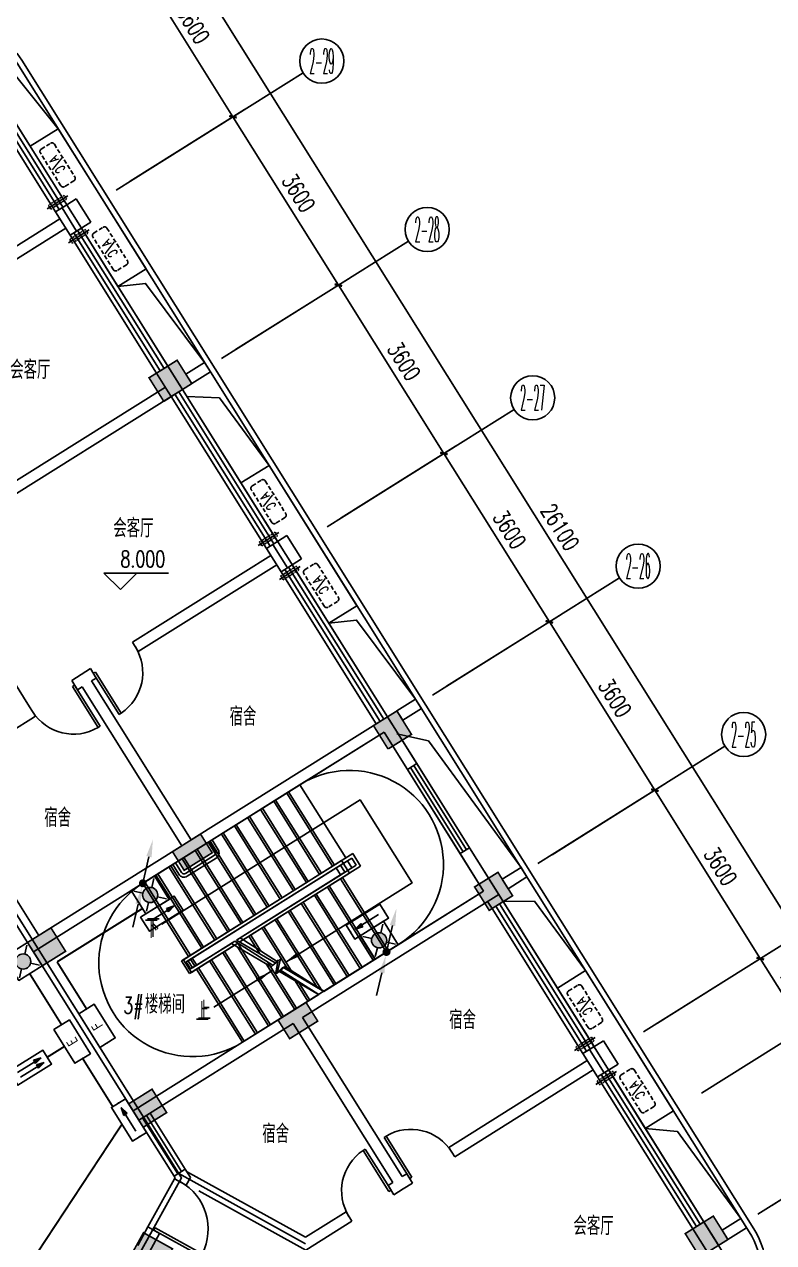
# Model space of a CAD drawing. Extents: x -9422388 to 15610651, y -1992469 to 953794.
# Drawn here: x -2710929 to -2697347, y -276364 to -254292 of the extents above; entities that cross this region are included whole.
import ezdxf
from ezdxf.enums import TextEntityAlignment as Align

# ---------------------------------------------------------------- set-up
doc = ezdxf.new("R2010")
doc.units = 0
doc.header["$LTSCALE"] = 1000
for name, pattern in [('( Hidden )', [0.375, 0.25, -0.125]), ('ACAD_ISO04W100', [30, 24, -3, 0, -3]), ('DASH', [0.35, 0.25, -0.1])]:
    doc.linetypes.add(name, pattern=pattern)
for name, color, linetype in [('A-FLOR-HVAC', 4, 'Continuous'), ('A-FLOR-OTHER2-ON', 83, 'Continuous'), ('A-SECT-DOOR', 141, 'Continuous'), ('AXIS_TEXT', 7, 'Continuous'), ('C-KZ', 2, 'Continuous'), ('C-Z-HATCH', 253, 'Continuous'), ('DIM_SYMB', 3, 'Continuous'), ('EQUIP-应急', 3, 'Continuous'), ('LWIRE', 4, 'Continuous'), ('WIRE-应急', 1, 'DASH')]:
    doc.layers.add(name, color=color, linetype=linetype)
doc.styles.add('_TCH_AXIS', font='COMPLEX', dxfattribs={"bigfont": 'GBCBIG'})
doc.styles.add('_TCH_DIM', font='SIMPLEX', dxfattribs={"bigfont": 'GBCBIG'})
doc.styles.add('_TCH_DIM_T3', font='SIMPLEX', dxfattribs={"width": 0.705882, "bigfont": 'GBCBIG'})
doc.styles.add('_TCH_WINDOW', font='SIMPLEX', dxfattribs={"height": 3.5, "bigfont": 'GBCBIG'})
doc.styles.add('_TEL_ATTDEF', font='GBENOR', dxfattribs={"width": 0.8, "height": 3, "bigfont": 'GBCBIG'})
doc.styles.add('_TEL_DIM', font='SIMPLEX', dxfattribs={"width": 0.8, "height": 3.5, "bigfont": 'HZTXT'})
doc.styles.add('COMPLEX', font='COMPLEX')
doc.styles.get("Standard").update_dxf_attribs({"font": 'gbenor.shx', "bigfont": 'gbcbig.shx'})
doc.dimstyles.new('_TCH_ARCH&&100', dxfattribs={"dimtxt": 297.5, "dimasz": 100, "dimexe": 250, "dimexo": 300, "dimgap": 126.25, "dimtad": 1, "dimdec": 0, "dimzin": 0, "dimdsep": 46, "dimtxsty": '_TCH_DIM_T3', "dimblk": 'ARCHTICK', "dimcen": 0.09, "dimclrt": 7, "dimazin": 2, "dimtfac": 1, "dimtdec": 0, "dimtix": 1, "dimtmove": 2, "dimatfit": 3, "dimfxl": 0, "dimtolj": 1, "dimtzin": 0, "dimarcsym": 0})

# ---------------------------------------------------------------- blocks, each defined once
blk = doc.blocks.new('KTWJ1')
at = {"layer": 'A-FLOR-HVAC', "color": 0, "linetype": '( Hidden )', "ltscale": 0.3}
blk.add_lwpolyline([(152982, -14209, 0.414214), (153032, -14259), (153732, -14259, 0.414214), (153782, -14209), (153782, -14009, 0.414214), (153732, -13959), (153032, -13959, 0.414214), (152982, -14009)], format="xyb", close=True, dxfattribs=at)
at = {"layer": 'A-FLOR-HVAC', "color": 0, "style": '_TCH_WINDOW', "width": 0.705882}
blk.add_text('A/C', height=170, dxfattribs=at).set_placement((153214, -14188))
blk = doc.blocks.new('KTB')
at = {"layer": 'A-SECT-DOOR', "color": 0}
for points in [[(1060656, -376423), (1061320, -377483), (1061828, -377164), (1060235, -374622), (1059726, -374941), (1060390, -376000)], [(1064480, -382524), (1065143, -383583), (1065652, -383265), (1064059, -380723), (1063550, -381041), (1064214, -382101)], [(1070215, -391675), (1070879, -392734), (1071387, -392416), (1069794, -389874), (1069286, -390192), (1069950, -391252)]]:
    blk.add_lwpolyline(points, dxfattribs=at)
at = {"layer": 'A-FLOR-HVAC', "color": 8, "xscale": -1}
for p, rotation in [((966813, -252808), 122.0782976835921), ((967766, -254329), 122.0782976836109), ((970637, -258909), 122.0782976835921), ((971590, -260429), 122.0782976836109), ((976372, -268060), 122.0782976835921), ((977325, -269581), 122.0782976836109)]:
    blk.add_blockref('KTWJ1', p, dxfattribs=dict(at, rotation=rotation))
blk = doc.blocks.new('A$C0CF77FE4')
at = {"layer": 'A-FLOR-OTHER2-ON', "color": 0, "linetype": 'ACAD_ISO04W100', "ltscale": 5}
blk.add_line((40, 440), (40, 0), dxfattribs=at)
at = {"layer": 'A-FLOR-OTHER2-ON', "color": 0, "linetype": 'DASH', "ltscale": 0.1}
blk.add_lwpolyline([(0, 390), (80, 390), (80, 50), (0, 50)], close=True, dxfattribs=at)
blk = doc.blocks.new('宿舍楼柱网1')
at = {"layer": 'C-Z-HATCH'}
h = blk.add_hatch(color=0, dxfattribs=at)
h.dxf.hatch_style = 1
h.paths.add_polyline_path([(649437, 161642), (649946, 161960), (649681, 162384), (649172, 162066)])
h = blk.add_hatch(color=0, dxfattribs=at)
h.dxf.hatch_style = 1
h.paths.add_polyline_path([(653505, 155340), (653929, 155605), (653664, 156029), (653240, 155764)])
h = blk.add_hatch(color=0, dxfattribs=at)
h.dxf.hatch_style = 1
h.paths.add_polyline_path([(649809, 153142), (650317, 153460), (650105, 153799), (649597, 153481)])
h = blk.add_hatch(color=0, dxfattribs=at)
h.dxf.hatch_style = 1
h.paths.add_polyline_path([(655338, 152417), (655762, 152682), (655497, 153106), (655073, 152841)])
h = blk.add_hatch(color=0, dxfattribs=at)
h.dxf.hatch_style = 1
h.paths.add_polyline_path([(647235, 151411), (647659, 151675), (647394, 152100), (646970, 151835)])
h = blk.add_hatch(color=0, dxfattribs=at)
h.dxf.hatch_style = 1
h.paths.add_polyline_path([(651721, 150092), (652229, 150410), (652017, 150749), (651509, 150431)])
h = blk.add_hatch(color=0, dxfattribs=at)
h.dxf.hatch_style = 1
h.paths.add_polyline_path([(649067, 148487), (649491, 148752), (649226, 149176), (648802, 148911)])
h = blk.add_hatch(color=0, dxfattribs=at)
h.dxf.hatch_style = 1
h.paths.add_polyline_path([(659156, 146135), (659665, 146453), (659400, 146877), (658891, 146560)])
h = blk.add_hatch(color=0, dxfattribs=at)
h.dxf.hatch_style = 1
h.paths.add_polyline_path([(648829, 146138), (649071, 146576), (649596, 146285), (649354, 145848)])
at = {"layer": 'C-KZ', "color": 0, "const_width": 30}
for points in [[(649440, 161638), (649946, 161960), (649681, 162384), (649172, 162066), (649437, 161642)], [(653510, 155343), (653929, 155605), (653664, 156029), (653240, 155764), (653505, 155340)], [(649809, 153142), (650317, 153460), (650105, 153799), (649597, 153481), (649809, 153142)], [(655338, 152417), (655762, 152682), (655497, 153106), (655073, 152841), (655338, 152417)], [(647235, 151411), (647659, 151675), (647394, 152100), (646970, 151835), (647235, 151411)], [(651721, 150092), (652229, 150410), (652017, 150749), (651509, 150431), (651721, 150092)], [(649067, 148487), (649491, 148752), (649226, 149176), (648802, 148911), (649067, 148487)], [(659156, 146135), (659665, 146453), (659400, 146877), (658891, 146560), (659156, 146135)], [(648829, 146138), (649071, 146576), (649596, 146285), (649354, 145848), (648829, 146138)]]:
    blk.add_lwpolyline(points, dxfattribs=at)
blk = doc.blocks.new('_ArchTick')
at = {"color": 0, "linetype": 'ByBlock', "const_width": 0.4}
blk.add_lwpolyline([(-0.5, -0.5), (0.5, 0.5)], dxfattribs=at)
blk = doc.blocks.new('*D2943')
at = {"color": 0, "lineweight": -2, "transparency": 16777216}
for p, q in [((1638309, -167242), (1641062, -165516)), ((1640851, -165649), (1654712, -187764)), ((1652170, -189357), (1654924, -187631))]:
    blk.add_line(p, q, dxfattribs=at)
at = {"layer": 'Defpoints', "color": 0, "transparency": 16777216}
for p in [(1638054, -167401), (1654712, -187764), (1651916, -189516)]:
    blk.add_point(p, dxfattribs=at)
at = {"color": 0, "lineweight": -2, "transparency": 16777216, "xscale": 100, "yscale": 100, "zscale": 100}
for p, rotation in [((1640851, -165649), 122.0782976762225), ((1654712, -187764), 302.0782976762225)]:
    blk.add_blockref('_ArchTick', p, dxfattribs=dict(at, rotation=rotation))
at = {"color": 7, "transparency": 16777216, "insert": (1648014, -176560), "char_height": 297.5, "attachment_point": 5, "rotation": 302.0783, "style": '_TCH_DIM_T3'}
blk.add_mtext('\\A1;26100', dxfattribs=at)
blk = doc.blocks.new('*D2944')
at = {"color": 0, "lineweight": -2, "transparency": 16777216}
for p, q in [((1651851, -188849), (1653927, -187547)), ((1653715, -187680), (1653662, -187595)), ((1653715, -187680), (1654034, -188189)), ((1652170, -189357), (1654246, -188056)), ((1654034, -188189), (1654087, -188273))]:
    blk.add_line(p, q, dxfattribs=at)
at = {"layer": 'Defpoints', "color": 0, "transparency": 16777216}
for p in [(1654034, -188189), (1651597, -189008), (1651916, -189516)]:
    blk.add_point(p, dxfattribs=at)
at = {"color": 0, "lineweight": -2, "transparency": 16777216, "xscale": 100, "yscale": 100, "zscale": 100}
for p, rotation in [((1653715, -187680), 302.0782976762146), ((1654034, -188189), 122.0782976762145)]:
    blk.add_blockref('_ArchTick', p, dxfattribs=dict(at, rotation=rotation))
at = {"color": 7, "transparency": 16777216, "insert": (1654108, -187788), "char_height": 297.5, "attachment_point": 5, "rotation": 302.0783, "style": '_TCH_DIM_T3'}
blk.add_mtext('\\A1;600', dxfattribs=at)
blk = doc.blocks.new('*D2945')
at = {"color": 0, "lineweight": -2, "transparency": 16777216}
for p, q in [((1650576, -186815), (1652652, -185514)), ((1652441, -185647), (1653715, -187680)), ((1651851, -188849), (1653927, -187547))]:
    blk.add_line(p, q, dxfattribs=at)
at = {"layer": 'Defpoints', "color": 0, "transparency": 16777216}
for p in [(1650322, -186974), (1653715, -187680), (1651597, -189008)]:
    blk.add_point(p, dxfattribs=at)
at = {"color": 0, "lineweight": -2, "transparency": 16777216, "xscale": 100, "yscale": 100, "zscale": 100}
for p, rotation in [((1652441, -185647), 122.0782976762265), ((1653715, -187680), 302.0782976762264)]:
    blk.add_blockref('_ArchTick', p, dxfattribs=dict(at, rotation=rotation))
at = {"color": 7, "transparency": 16777216, "insert": (1653311, -186517), "char_height": 297.5, "attachment_point": 5, "rotation": 302.0783, "style": '_TCH_DIM_T3'}
blk.add_mtext('\\A1;2400', dxfattribs=at)
blk = doc.blocks.new('*D2946')
at = {"color": 0, "lineweight": -2, "transparency": 16777216}
for p, q in [((1649780, -185544), (1651856, -184243)), ((1651644, -184376), (1652441, -185647)), ((1650576, -186815), (1652652, -185514))]:
    blk.add_line(p, q, dxfattribs=at)
at = {"layer": 'Defpoints', "color": 0, "transparency": 16777216}
for p in [(1649526, -185703), (1652441, -185647), (1650322, -186974)]:
    blk.add_point(p, dxfattribs=at)
at = {"color": 0, "lineweight": -2, "transparency": 16777216, "xscale": 100, "yscale": 100, "zscale": 100}
for p, rotation in [((1651644, -184376), 122.078297676221), ((1652441, -185647), 302.0782976762209)]:
    blk.add_blockref('_ArchTick', p, dxfattribs=dict(at, rotation=rotation))
at = {"color": 7, "transparency": 16777216, "insert": (1652275, -184865), "char_height": 297.5, "attachment_point": 5, "rotation": 302.0783, "style": '_TCH_DIM_T3'}
blk.add_mtext('\\A1;1500', dxfattribs=at)
blk = doc.blocks.new('*D2947')
at = {"color": 0, "lineweight": -2, "transparency": 16777216}
for p, q in [((1647868, -182494), (1649944, -181192)), ((1649732, -181325), (1651644, -184376)), ((1649780, -185544), (1651856, -184243))]:
    blk.add_line(p, q, dxfattribs=at)
at = {"layer": 'Defpoints', "color": 0, "transparency": 16777216}
for p in [(1647614, -182653), (1651644, -184376), (1649526, -185703)]:
    blk.add_point(p, dxfattribs=at)
at = {"color": 0, "lineweight": -2, "transparency": 16777216, "xscale": 100, "yscale": 100, "zscale": 100}
for p, rotation in [((1649732, -181325), 122.0782976762221), ((1651644, -184376), 302.0782976762221)]:
    blk.add_blockref('_ArchTick', p, dxfattribs=dict(at, rotation=rotation))
at = {"color": 7, "transparency": 16777216, "insert": (1650921, -182704), "char_height": 297.5, "attachment_point": 5, "rotation": 302.0783, "style": '_TCH_DIM_T3'}
blk.add_mtext('\\A1;3600', dxfattribs=at)
blk = doc.blocks.new('*D2948')
at = {"color": 0, "lineweight": -2, "transparency": 16777216}
for p, q in [((1645956, -179443), (1648032, -178142)), ((1647820, -178275), (1649732, -181325)), ((1647868, -182494), (1649944, -181192))]:
    blk.add_line(p, q, dxfattribs=at)
at = {"layer": 'Defpoints', "color": 0, "transparency": 16777216}
for p in [(1645702, -179603), (1649732, -181325), (1647614, -182653)]:
    blk.add_point(p, dxfattribs=at)
at = {"color": 0, "lineweight": -2, "transparency": 16777216, "xscale": 100, "yscale": 100, "zscale": 100}
for p, rotation in [((1647820, -178275), 122.0782976762216), ((1649732, -181325), 302.0782976762216)]:
    blk.add_blockref('_ArchTick', p, dxfattribs=dict(at, rotation=rotation))
at = {"color": 7, "transparency": 16777216, "insert": (1649009, -179654), "char_height": 297.5, "attachment_point": 5, "rotation": 302.0783, "style": '_TCH_DIM_T3'}
blk.add_mtext('\\A1;3600', dxfattribs=at)
blk = doc.blocks.new('*D2949')
at = {"color": 0, "lineweight": -2, "transparency": 16777216}
for p, q in [((1644044, -176393), (1646120, -175092)), ((1645908, -175225), (1647820, -178275)), ((1645956, -179443), (1648032, -178142))]:
    blk.add_line(p, q, dxfattribs=at)
at = {"layer": 'Defpoints', "color": 0, "transparency": 16777216}
for p in [(1643790, -176552), (1647820, -178275), (1645702, -179603)]:
    blk.add_point(p, dxfattribs=at)
at = {"color": 0, "lineweight": -2, "transparency": 16777216, "xscale": 100, "yscale": 100, "zscale": 100}
for p, rotation in [((1645908, -175225), 122.078297676223), ((1647820, -178275), 302.078297676223)]:
    blk.add_blockref('_ArchTick', p, dxfattribs=dict(at, rotation=rotation))
at = {"color": 7, "transparency": 16777216, "insert": (1647097, -176604), "char_height": 297.5, "attachment_point": 5, "rotation": 302.0783, "style": '_TCH_DIM_T3'}
blk.add_mtext('\\A1;3600', dxfattribs=at)
blk = doc.blocks.new('*D2950')
at = {"color": 0, "lineweight": -2, "transparency": 16777216}
for p, q in [((1642132, -173343), (1644208, -172041)), ((1643996, -172174), (1645908, -175225)), ((1644044, -176393), (1646120, -175092))]:
    blk.add_line(p, q, dxfattribs=at)
at = {"layer": 'Defpoints', "color": 0, "transparency": 16777216}
for p in [(1641878, -173502), (1645908, -175225), (1643790, -176552)]:
    blk.add_point(p, dxfattribs=at)
at = {"color": 0, "lineweight": -2, "transparency": 16777216, "xscale": 100, "yscale": 100, "zscale": 100}
for p, rotation in [((1643996, -172174), 122.0782976762225), ((1645908, -175225), 302.0782976762225)]:
    blk.add_blockref('_ArchTick', p, dxfattribs=dict(at, rotation=rotation))
at = {"color": 7, "transparency": 16777216, "insert": (1645185, -173553), "char_height": 297.5, "attachment_point": 5, "rotation": 302.0783, "style": '_TCH_DIM_T3'}
blk.add_mtext('\\A1;3600', dxfattribs=at)
blk = doc.blocks.new('*D2951')
at = {"color": 0, "lineweight": -2, "transparency": 16777216}
for p, q in [((1640220, -170292), (1642296, -168991)), ((1642085, -169124), (1643996, -172174)), ((1642132, -173343), (1644208, -172041))]:
    blk.add_line(p, q, dxfattribs=at)
at = {"layer": 'Defpoints', "color": 0, "transparency": 16777216}
for p in [(1639966, -170451), (1643996, -172174), (1641878, -173502)]:
    blk.add_point(p, dxfattribs=at)
at = {"color": 0, "lineweight": -2, "transparency": 16777216, "xscale": 100, "yscale": 100, "zscale": 100}
for p, rotation in [((1642085, -169124), 122.078297676224), ((1643996, -172174), 302.078297676224)]:
    blk.add_blockref('_ArchTick', p, dxfattribs=dict(at, rotation=rotation))
at = {"color": 7, "transparency": 16777216, "insert": (1643274, -170503), "char_height": 297.5, "attachment_point": 5, "rotation": 302.0783, "style": '_TCH_DIM_T3'}
blk.add_mtext('\\A1;3600', dxfattribs=at)
blk = doc.blocks.new('*D2952')
at = {"color": 0, "lineweight": -2, "transparency": 16777216}
for p, q in [((1638309, -167242), (1640385, -165941)), ((1640173, -166073), (1642085, -169124)), ((1640220, -170292), (1642296, -168991))]:
    blk.add_line(p, q, dxfattribs=at)
at = {"layer": 'Defpoints', "color": 0, "transparency": 16777216}
for p in [(1638054, -167401), (1642085, -169124), (1639966, -170451)]:
    blk.add_point(p, dxfattribs=at)
at = {"color": 0, "lineweight": -2, "transparency": 16777216, "xscale": 100, "yscale": 100, "zscale": 100}
for p, rotation in [((1640173, -166073), 122.0782976762227), ((1642085, -169124), 302.0782976762227)]:
    blk.add_blockref('_ArchTick', p, dxfattribs=dict(at, rotation=rotation))
at = {"color": 7, "transparency": 16777216, "insert": (1641362, -167453), "char_height": 297.5, "attachment_point": 5, "rotation": 302.0783, "style": '_TCH_DIM_T3'}
blk.add_mtext('\\A1;3600', dxfattribs=at)
blk = doc.blocks.new('_AXISO')
at = {"color": 0}
blk.add_circle((0, 0), 0.5, dxfattribs=at)
at = {"layer": 'AXIS_TEXT', "color": 0, "style": 'COMPLEX', "width": 1.041667}
blk.add_attdef('A', text='', height=0.56, dxfattribs=at).set_placement((-0.25, -0.28), (0.25, -0.28), align=Align.FIT)
blk = doc.blocks.new('$equip$00002540')
blk.add_hatch(color=256).paths.add_polyline_path([(0.24, 0.372), (0.24, 0.228), (0.528, 0.3)])
for p, q in [((-0.72, 0.6), (-0.72, 0)), ((0.72, 0.6), (-0.72, 0.6)), ((0.72, 0), (0.72, 0.6)), ((-0.72, 0), (0.72, 0)), ((0.24, 0.372), (0.24, 0.228)), ((0.528, 0.3), (0.24, 0.372)), ((0.24, 0.228), (0.528, 0.3))]:
    blk.add_line(p, q)
at = {"color": 7}
blk.add_line((-0.48, 0.3), (0.48, 0.3), dxfattribs=at)
at = {"const_width": 0.04}
blk.add_lwpolyline([(-0.72, 0.6), (-0.72, 0), (0.72, 0), (0.72, 0.6), (-0.72, 0.6), (-0.72, 0)], dxfattribs=at)
for p in [(0, 0.6), (-0.72, 0.3), (0, 0), (0.72, 0.3)]:
    blk.add_point(p)
at = {"color": 7, "style": '_TEL_DIM', "flags": 1}
blk.add_attdef('A', text='', height=0.00002, dxfattribs=at).set_placement((0, 0), align=Align.MIDDLE_CENTER)
blk = doc.blocks.new('$equip$00002604')
blk.add_hatch(color=256).paths.add_polyline_path([(0.275, 0.5, 1), (-0.274, 0.5, 1)])
for p, q in [((-0.429, 0.929), (-0.194, 0.694)), ((0.194, 0.694), (0.429, 0.929)), ((-0.429, 0.071), (-0.194, 0.306)), ((0.194, 0.306), (0.429, 0.071))]:
    blk.add_line(p, q)
at = {"const_width": 0.04}
blk.add_lwpolyline([(-0.5, 1), (-0.5, 0), (0.5, 0), (0.5, 1), (-0.5, 1), (-0.5, 0)], dxfattribs=at)
blk.add_lwpolyline([(-0.5, 1), (-0.5, 0), (0.5, 0), (0.5, 1)], close=True)
blk.add_circle((0, 0.5), 0.275)
for p in [(0, 1), (-0.5, 0.5), (0.5, 0.5), (0, 0)]:
    blk.add_point(p)
at = {"color": 7, "style": '_TEL_DIM', "flags": 1}
blk.add_attdef('A', text='', height=0.000025, dxfattribs=at).set_placement((0, 0), align=Align.MIDDLE_CENTER)
blk = doc.blocks.new('$TelecSys$00000079')
for p, q in [((0.7, 0.7), (0, 0)), ((0.104, 0.104), (0.104, 0.104)), ((-0.104, -0.104), (-0.104, -0.104))]:
    blk.add_line(p, q)
at = {"const_width": 0.142}
blk.add_lwpolyline([(-0.071, 0, 1), (0.071, 0, 1)], format="xyb", close=True, dxfattribs=at)
blk.add_solid([(0.63, 0.77), (0.77, 0.63), (1.15, 1.15)])
at = {"width": 0.8, "flags": 9}
blk.add_attdef('A', (0, 0), '', height=0.00002, dxfattribs=at)
blk = doc.blocks.new('$equip$00002534')
for p, q in [((-0.72, 0.66), (-0.72, 0)), ((0.72, 0.66), (-0.72, 0.66)), ((0.72, 0), (0.72, 0.66)), ((-0.72, 0), (0.72, 0))]:
    blk.add_line(p, q)
at = {"const_width": 0.04}
blk.add_lwpolyline([(-0.72, 0.66), (-0.72, 0), (0.72, 0), (0.72, 0.66), (-0.72, 0.66), (-0.72, 0)], dxfattribs=at)
for p in [(0, 0.66), (-0.72, 0.33), (0, 0), (0.72, 0.33)]:
    blk.add_point(p)
at = {"color": 7, "style": '_TEL_DIM'}
blk.add_attdef('$TEXT$', text='', height=0.4, dxfattribs=at).set_placement((0, 0.33), align=Align.MIDDLE_CENTER)
at = {"color": 7, "style": '_TEL_DIM', "flags": 1}
blk.add_attdef('A', text='', height=0.00002, dxfattribs=at).set_placement((0, 0), align=Align.MIDDLE_CENTER)
blk = doc.blocks.new('$equip$00002541')
blk.add_hatch(color=256).paths.add_polyline_path([(-0.24, 0.372), (-0.528, 0.3), (-0.24, 0.228)])
for p, q in [((-0.72, 0.6), (-0.72, 0)), ((0.72, 0.6), (-0.72, 0.6)), ((0.72, 0), (0.72, 0.6)), ((-0.72, 0), (0.72, 0)), ((-0.24, 0.372), (-0.528, 0.3)), ((-0.528, 0.3), (-0.24, 0.228)), ((-0.24, 0.372), (-0.24, 0.228))]:
    blk.add_line(p, q)
at = {"color": 7}
blk.add_line((-0.48, 0.3), (0.48, 0.3), dxfattribs=at)
at = {"const_width": 0.04}
blk.add_lwpolyline([(-0.72, 0.6), (-0.72, 0), (0.72, 0), (0.72, 0.6), (-0.72, 0.6), (-0.72, 0)], dxfattribs=at)
for p in [(0, 0.6), (-0.72, 0.3), (0, 0), (0.72, 0.3)]:
    blk.add_point(p)
at = {"color": 7, "style": '_TEL_DIM', "flags": 1}
blk.add_attdef('A', text='', height=0.00002, dxfattribs=at).set_placement((0, 0), align=Align.MIDDLE_CENTER)
blk = doc.blocks.new('$TelecSys$00000081')
for p, q in [((0.104, 0.104), (0.104, 0.104)), ((-0.104, -0.104), (-0.104, -0.104)), ((-1.15, -1.15), (-0.55, -0.55))]:
    blk.add_line(p, q)
at = {"const_width": 0.142}
blk.add_lwpolyline([(0.071, 0, 1), (-0.071, 0, 1)], format="xyb", close=True, dxfattribs=at)
blk.add_solid([(-0.62, -0.48), (-0.48, -0.62), (-0.1, -0.1)])
at = {"width": 0.8, "flags": 9}
blk.add_attdef('A', (0, 0), '', height=0.00002, rotation=180, dxfattribs=at)
blk = doc.blocks.new('$equip$00003179')
for p, q in [((0.72, 0.66), (-0.72, 0.66)), ((-0.72, 0.66), (-0.72, 0)), ((0.72, 0), (0.72, 0.66)), ((-0.72, 0), (0.72, 0))]:
    blk.add_line(p, q)
at = {"const_width": 0.04}
blk.add_lwpolyline([(-0.72, 0.66), (-0.72, 0), (0.72, 0), (0.72, 0.66), (-0.72, 0.66), (-0.72, 0)], dxfattribs=at)
for p in [(0, 0.66), (-0.72, 0.33), (0, 0), (0.72, 0.33)]:
    blk.add_point(p)
at = {"color": 7, "style": '_TEL_DIM'}
blk.add_attdef('$TEXT$', text='', height=0.4, dxfattribs=at).set_placement((0, 0.33), align=Align.MIDDLE_CENTER)
at = {"color": 7, "style": '_TEL_DIM', "flags": 1}
for tag in ['A', 'REMARK']:
    blk.add_attdef(tag, text='', height=0.00002, dxfattribs=at).set_placement((0, 0), align=Align.MIDDLE_CENTER)
blk = doc.blocks.new('$equip$00003170')
for points in [[(0.24, 0.472), (0.24, 0.328), (0.528, 0.4)], [(0.24, 0.272), (0.24, 0.128), (0.528, 0.2)]]:
    blk.add_hatch(color=256).paths.add_polyline_path(points)
for p, q in [((0.72, 0.6), (-0.72, 0.6)), ((-0.72, 0.6), (-0.72, 0)), ((0.528, 0.4), (0.24, 0.472)), ((0.24, 0.472), (0.24, 0.328)), ((0.72, 0), (0.72, 0.6)), ((-0.72, 0), (0.72, 0)), ((0.24, 0.328), (0.528, 0.4)), ((0.528, 0.2), (0.24, 0.272)), ((0.24, 0.272), (0.24, 0.128)), ((0.24, 0.128), (0.528, 0.2))]:
    blk.add_line(p, q)
at = {"color": 7}
for p, q in [((-0.48, 0.4), (0.48, 0.4)), ((-0.48, 0.2), (0.48, 0.2))]:
    blk.add_line(p, q, dxfattribs=at)
at = {"const_width": 0.04}
blk.add_lwpolyline([(-0.72, 0.6), (-0.72, 0), (0.72, 0), (0.72, 0.6), (-0.72, 0.6), (-0.72, 0)], dxfattribs=at)
for p in [(0, 0.6), (-0.72, 0.3), (0, 0), (0.72, 0.3)]:
    blk.add_point(p)
at = {"color": 7, "style": '_TEL_DIM', "flags": 1}
for tag in ['A', 'REMARK']:
    blk.add_attdef(tag, text='', height=0.00002, dxfattribs=at).set_placement((0, 0), align=Align.MIDDLE_CENTER)
blk = doc.blocks.new('542523')
at = {"color": 8}
for p, q in [((1637300.9, -168345.4), (1638867.5, -170845)), ((1638935.3, -170802.5), (1637368.7, -168302.9)), ((1639003.1, -170760.1), (1637436.4, -168260.5)), ((1637504.2, -168218), (1639070.9, -170717.6)), ((1639966.3, -170451.5), (1643355.6, -168327.2)), ((1639240.4, -170611.4), (1638986.2, -170770.7)), ((1639505.9, -171035.1), (1639240.4, -170611.4)), ((1639070.9, -170717.6), (1638867.5, -170845)), ((1638867.5, -170845), (1639070.9, -170717.6)), ((1638986.2, -170770.7), (1639251.7, -171194.4)), ((1639070.9, -170717.6), (1639070.9, -170717.6)), ((1638947.2, -170972.2), (1636439.2, -172544.2)), ((1638867.5, -170845), (1639000.3, -171056.9)), ((1639000.3, -171056.9), (1639133.1, -171268.7)), ((1639251.7, -171194.4), (1639505.9, -171035.1)), ((1636545.4, -172713.6), (1639053.4, -171141.6)), ((1639336.5, -171141.3), (1639133.1, -171268.7)), ((1639133.1, -171268.7), (1639251.7, -171194.4)), ((1639133.1, -171268.7), (1640699.8, -173768.3)), ((1640767.6, -173725.8), (1639200.9, -171226.2)), ((1640835.4, -173683.4), (1639268.7, -171183.8)), ((1639336.5, -171141.3), (1640903.1, -173640.9)), ((1641878.2, -173501.8), (1645267.5, -171377.5)), ((1630799.1, -171830.5), (1641151.3, -188347.3)), ((1640903.1, -173640.9), (1640699.8, -173768.3)), ((1640903.1, -173640.9), (1640699.8, -173768.3)), ((1641115.6, -173979.8), (1640903.1, -173640.9)), ((1640699.8, -173768.3), (1640912.2, -174107.3)), ((1640859.1, -174022.5), (1634741.4, -177856.9)), ((1640912.2, -174107.3), (1640965.3, -174192)), ((1640965.3, -174192), (1641168.7, -174064.5)), ((1641168.7, -174064.5), (1640965.3, -174192)), ((1641033.1, -174149.5), (1642759.1, -176903.3)), ((1641100.9, -174107), (1642826.9, -176860.8)), ((1641168.7, -174064.5), (1641115.6, -173979.8)), ((1642894.7, -176818.3), (1641168.7, -174064.5)), ((1640965.3, -174192), (1634847.7, -178026.4)), ((1642691.3, -176945.8), (1640965.3, -174192)), ((1643790, -176552.2), (1647179.3, -174427.9)), ((1643064.2, -176712.1), (1642810, -176871.4)), ((1643329.7, -177135.8), (1643064.2, -176712.1)), ((1642894.7, -176818.3), (1642691.3, -176945.8)), ((1642810, -176871.4), (1642691.3, -176945.8)), ((1642691.3, -176945.8), (1642824.1, -177157.6)), ((1642810, -176871.4), (1643075.5, -177295.1)), ((1642771, -177072.9), (1640262.9, -178644.9)), ((1640369.1, -178814.3), (1642877.2, -177242.4)), ((1642824.1, -177157.6), (1644682.9, -180123.3)), ((1643075.5, -177295.1), (1643329.7, -177135.8)), ((1643160.2, -177242), (1644886.2, -179995.8)), ((1640045.1, -177691.3), (1639745.1, -177391.3)), ((1639745.1, -177391.3), (1640915.9, -177391.3)), ((1640045.1, -177691.3), (1640345.1, -177391.3)), ((1645701.9, -179602.6), (1649091.2, -177478.3)), ((1637442.9, -178288.1), (1638398.8, -179813.3)), ((1640262.9, -178644.9), (1640369.1, -178814.3)), ((1639330.9, -179229.1), (1639161.4, -179335.3)), ((1639500.3, -179122.9), (1639330.9, -179229.1)), ((1639606.5, -179292.3), (1639500.3, -179122.9)), ((1639553.4, -179207.6), (1639591.6, -179183.7)), ((1639553.4, -179207.6), (1640019.5, -179951.1)), ((1639591.6, -179183.7), (1640057.6, -179927.2)), ((1639161.4, -179335.3), (1639267.6, -179504.8)), ((1639267.6, -179504.8), (1639352.3, -179451.6)), ((1639352.3, -179451.6), (1641158, -182332.5)), ((1639521.8, -179345.4), (1639606.5, -179292.3)), ((1639521.8, -179345.4), (1641327.5, -182226.3)), ((1638505, -179982.7), (1638398.8, -179813.3)), ((1638420.3, -180035.8), (1636556.2, -181204.2)), ((1638420.3, -180035.8), (1638505, -179982.7)), ((1640057.6, -179927.2), (1640019.5, -179951.1)), ((1644886.2, -179995.8), (1641327.5, -182226.3)), ((1645417.3, -180843.1), (1644886.2, -179995.8)), ((1644823, -180271.5), (1641349, -182448.9)), ((1644823, -180271.5), (1643094.4, -181354.9)), ((1644823, -180271.5), (1643297.8, -181227.4)), ((1644823, -180271.5), (1645247.8, -180949.3)), ((1646628.6, -183152.4), (1644823, -180271.5)), ((1646628.6, -183152.4), (1644823, -180271.5)), ((1647613.8, -182652.9), (1651003.1, -180528.6)), ((1645247.8, -180949.3), (1645417.3, -180843.1)), ((1645247.8, -180949.3), (1645417.3, -180843.1)), ((1645247.8, -180949.3), (1646203.8, -182474.5)), ((1646260.3, -182439.1), (1645304.3, -180913.9)), ((1646316.8, -182403.7), (1645360.8, -180878.5)), ((1645417.3, -180843.1), (1646373.2, -182368.3)), ((1643297.8, -181227.4), (1640450.8, -183011.8)), ((1643094.4, -181354.9), (1640484.7, -182990.6)), ((1643891.7, -182702.2), (1643060.5, -181376.1)), ((1643925.6, -182680.9), (1643094.4, -181354.9)), ((1643094.4, -181354.9), (1643925.6, -182680.9)), ((1644128.9, -182553.5), (1643297.8, -181227.4)), ((1643297.8, -181227.4), (1644128.9, -182553.5)), ((1643451.1, -182978.3), (1642619.9, -181652.3)), ((1643654.4, -182850.9), (1642823.3, -181524.8)), ((1643688.3, -182829.6), (1642857.2, -181503.6)), ((1643179.9, -183148.3), (1642348.8, -181822.2)), ((1643213.8, -183127), (1642382.7, -181801)), ((1643417.2, -182999.6), (1642586, -181673.5)), ((1642739.3, -183424.4), (1641908.2, -182098.4)), ((1642942.7, -183297), (1642111.5, -181970.9)), ((1642976.6, -183275.7), (1642145.4, -181949.7)), ((1642468.2, -183594.4), (1641637, -182268.3)), ((1642502.1, -183573.1), (1641670.9, -182247.1)), ((1642705.4, -183445.7), (1641874.3, -182119.6)), ((1641158, -182332.5), (1638361.8, -184085.1)), ((1641349, -182448.9), (1638468.1, -184254.6)), ((1644256, -182473.8), (1641154.8, -184417.6)), ((1642230.9, -183743.1), (1641399.8, -182417)), ((1642264.8, -183721.9), (1641433.7, -182395.8)), ((1644399.4, -182702.6), (1644256, -182473.8)), ((1646373.2, -182368.3), (1646203.8, -182474.5)), ((1646203.8, -182474.5), (1646373.2, -182368.3)), ((1646203.8, -182474.5), (1646628.6, -183152.4)), ((1646904.3, -183215.6), (1646373.2, -182368.3)), ((1641756.4, -184040.5), (1640925.3, -182714.4)), ((1641790.3, -184019.3), (1640959.2, -182693.2)), ((1641993.7, -183891.8), (1641162.5, -182565.7)), ((1644052.7, -182601.3), (1641188.7, -184396.3)), ((1642027.6, -183870.6), (1641196.4, -182544.5)), ((1644237.1, -182556.5), (1641237.5, -184436.5)), ((1644033.7, -182684), (1641271.4, -184415.3)), ((1644160.8, -182604.3), (1641313.8, -184388.7)), ((1643957.4, -182731.8), (1641347.7, -184367.5)), ((1642151.1, -184041), (1644316.7, -182683.6)), ((1642209.4, -184075.3), (1644399.4, -182702.6)), ((1643957.4, -182731.8), (1644037.1, -182858.9)), ((1644240.5, -182731.4), (1644003.2, -182880.1)), ((1644113.4, -182811.1), (1644033.7, -182684)), ((1644196.1, -182830.1), (1644052.7, -182601.3)), ((1644160.8, -182604.3), (1644240.5, -182731.4)), ((1644316.7, -182683.6), (1644237.1, -182556.5)), ((1641519.2, -184189.2), (1640688, -182863.1)), ((1641553.1, -184168), (1640721.9, -182841.9)), ((1642151.1, -184041), (1644003.2, -182880.1)), ((1642214, -184001.6), (1644113.4, -182811.1)), ((1642214, -184001.6), (1644037.1, -182858.9)), ((1642270.1, -184037.2), (1644196.1, -182830.1)), ((1644035.1, -182931), (1644866.2, -184257)), ((1644035.1, -182931), (1644866.2, -184257)), ((1644069, -182909.7), (1644900.1, -184235.8)), ((1644069, -182909.7), (1644900.1, -184235.8)), ((1641281.9, -184337.9), (1640450.8, -183011.8)), ((1641315.8, -184316.7), (1640484.7, -182990.6)), ((1646628.6, -183152.4), (1643154.6, -185329.8)), ((1643797.8, -183079.7), (1644629, -184405.7)), ((1643831.7, -183058.4), (1644662.9, -184384.5)), ((1644866.2, -184257), (1646628.6, -183152.4)), ((1644900.1, -184235.8), (1646628.6, -183152.4)), ((1637937, -183407.2), (1638361.8, -184085.1)), ((1638565.2, -183957.6), (1638140.3, -183279.8)), ((1643323.3, -183377.1), (1644154.5, -184703.1)), ((1646904.3, -183215.6), (1643345.6, -185446.2)), ((1643357.2, -183355.8), (1644188.4, -184681.9)), ((1643560.6, -183228.4), (1644391.7, -184554.4)), ((1643594.5, -183207.1), (1644425.6, -184533.2)), ((1646701, -183343.1), (1646780.6, -183470.2)), ((1646780.6, -183470.2), (1646984, -183342.7)), ((1646984, -183342.7), (1646780.6, -183470.2)), ((1646984, -183342.7), (1646904.3, -183215.6)), ((1648562.5, -186011.9), (1646916.2, -183385.2)), ((1646984, -183342.7), (1648630.3, -185969.4)), ((1643086.1, -183525.8), (1643917.2, -184851.8)), ((1643120, -183504.5), (1643951.1, -184830.6)), ((1646780.6, -183470.2), (1648427, -186096.9)), ((1648494.8, -186054.4), (1646848.4, -183427.7)), ((1649525.7, -185703.3), (1652915, -183579)), ((1642611.6, -183823.2), (1643096.7, -184597.2)), ((1642645.5, -183801.9), (1643139.4, -184590.1)), ((1642848.8, -183674.5), (1643620.1, -184905.1)), ((1642882.7, -183653.2), (1643688.9, -184939.5)), ((1638468.1, -184254.6), (1638361.8, -184085.1)), ((1641351.1, -184542.4), (1642120.1, -184060.4)), ((1641427.3, -184494.6), (1642120.1, -184060.4)), ((1642120.1, -184060.4), (1642812.5, -184500.7)), ((1642151.1, -184041), (1642852, -184453.3)), ((1642214, -184001.6), (1642888.8, -184430.7)), ((1642374.3, -183971.9), (1642573.3, -184289.3)), ((1642408.2, -183950.6), (1642590, -184240.7)), ((1641298.2, -184646.3), (1642113.9, -184135.1)), ((1641317.2, -184563.6), (1642055.6, -184100.8)), ((1641332.1, -184625.1), (1642176.2, -184096)), ((1641393.5, -184515.8), (1642055.6, -184100.8)), ((1641899.8, -184269.3), (1642731, -185595.3)), ((1641933.7, -184248), (1642764.8, -185574.1)), ((1642055.6, -184100.8), (1642778.2, -184525.9)), ((1642165, -184165.2), (1642968.2, -185446.6)), ((1642171, -184099.3), (1643002.1, -185425.4)), ((1643729.6, -184969.4), (1644866.2, -184257)), ((1643732.8, -184967.4), (1644900.1, -184235.8)), ((1641154.8, -184417.6), (1641298.2, -184646.3)), ((1641188.7, -184396.3), (1641332.1, -184625.1)), ((1641237.5, -184436.5), (1641317.2, -184563.6)), ((1641271.4, -184415.3), (1641351.1, -184542.4)), ((1641393.5, -184515.8), (1641313.8, -184388.7)), ((1641427.3, -184494.6), (1641347.7, -184367.5)), ((1641662.6, -184418), (1642493.7, -185744)), ((1641696.5, -184396.7), (1642527.6, -185722.8)), ((1642688.5, -184473.1), (1643205.5, -185297.9)), ((1642713.5, -184437.7), (1643239.4, -185276.7)), ((1642778.2, -184525.9), (1642905.4, -184400.7)), ((1642812.5, -184500.7), (1642944, -184380)), ((1642905.4, -184400.7), (1642856.6, -184665.2)), ((1642944, -184380), (1642886, -184642.7)), ((1642886, -184642.7), (1643023.6, -184516.4)), ((1643023.6, -184516.4), (1643732.8, -184967.4)), ((1641425.3, -184566.7), (1642256.5, -185892.7)), ((1641459.2, -184545.4), (1642290.3, -185871.5)), ((1642856.6, -184665.2), (1642989.7, -184534.3)), ((1642915.9, -184606.9), (1643634.1, -185029.3)), ((1642947.3, -184586.4), (1643639, -185026.2)), ((1642989.7, -184534.3), (1643729.6, -184969.4)), ((1643211.9, -184781), (1643442.7, -185149.2)), ((1643262.9, -184787.1), (1643476.6, -185128)), ((1642256.5, -185892.7), (1643634.1, -185029.3)), ((1642290.3, -185871.5), (1643639, -185026.2)), ((1643154.6, -185329.8), (1640273.7, -187135.5)), ((1643176.1, -185552.4), (1640379.9, -187304.9)), ((1643176.1, -185552.4), (1644981.8, -188433.3)), ((1643345.6, -185446.2), (1645151.2, -188327.1)), ((1648630.3, -185969.4), (1648427, -186096.9)), ((1648545.6, -186022.5), (1648427, -186096.9)), ((1648799.8, -185863.2), (1648545.6, -186022.5)), ((1648545.6, -186022.5), (1648811.1, -186446.2)), ((1649065.3, -186286.9), (1648799.8, -185863.2)), ((1648506.6, -186224), (1645998.6, -187796)), ((1648427, -186096.9), (1648559.7, -186308.7)), ((1648811.1, -186446.2), (1649065.3, -186286.9)), ((1646104.8, -187965.4), (1648612.8, -186393.4)), ((1648559.7, -186308.7), (1648692.5, -186520.5)), ((1648692.5, -186520.5), (1648811.1, -186446.2)), ((1651596.9, -189007.8), (1654986.2, -186883.5)), ((1640379.9, -187304.9), (1640273.7, -187135.5)), ((1640379.9, -187304.9), (1640583.3, -187177.5)), ((1644861.2, -187591.3), (1644823, -187615.2)), ((1645289.1, -188358.7), (1644823, -187615.2)), ((1645327.2, -188334.8), (1644861.2, -187591.3)), ((1645998.6, -187796), (1646104.8, -187965.4)), ((1641016.6, -188320.8), (1641220, -188193.3)), ((1641220, -188193.3), (1641313.7, -188342.9)), ((1641244.7, -188232.7), (1643399.3, -189425.1)), ((1645236, -188273.9), (1645151.2, -188327.1)), ((1645342.2, -188443.4), (1645236, -188273.9)), ((1641151.3, -188347.3), (1639742.7, -190892.6)), ((1641027.7, -188364), (1640543.5, -189239)), ((1641016.6, -188320.8), (1641035.2, -188350.5)), ((1641035.2, -188350.5), (1641027.7, -188364)), ((1641027.7, -188364), (1641237.7, -188480.3)), ((1641237.7, -188480.3), (1641313.7, -188342.9)), ((1644981.8, -188433.3), (1644897, -188486.4)), ((1644897, -188486.4), (1645003.2, -188655.8)), ((1645172.7, -188549.6), (1645342.2, -188443.4)), ((1645289.1, -188358.7), (1645327.2, -188334.8)), ((1641464, -188582.6), (1643405.6, -189657.2)), ((1645003.2, -188655.8), (1645172.7, -188549.6)), ((1644134.4, -188964.3), (1643399.3, -189425.1)), ((1643405.6, -189657.2), (1644240.7, -189133.8)), ((1644240.7, -189133.8), (1644134.4, -188964.3)), ((1650621.9, -189146.9), (1650418.5, -189274.3)), ((1650887.4, -189570.6), (1650621.9, -189146.9)), ((1640543.5, -189239), (1640359.5, -189571.5)), ((1640753.5, -189355.2), (1640543.5, -189239)), ((1640569.5, -189687.7), (1640753.5, -189355.2)), ((1640648.5, -189297.1), (1640672.7, -189253.4)), ((1640648.5, -189297.1), (1641501.6, -189769.2)), ((1640672.7, -189253.4), (1641525.8, -189725.5)), ((1650418.5, -189274.3), (1650684, -189698))]:
    blk.add_line(p, q, dxfattribs=at)
at = {"color": 8, "extrusion": (0, 0, -1)}
for p, q in [((1642956.9, -177369.5), (1643160.2, -177242)), ((1644886.4, -179996), (1643160.2, -177242)), ((1644683, -180123.5), (1642956.9, -177369.5)), ((1643024.7, -177327), (1644750.8, -180081)), ((1643092.4, -177284.5), (1644818.6, -180038.5)), ((1639214.5, -179420), (1639176.4, -179443.9)), ((1639176.4, -179443.9), (1639642.4, -180187.4)), ((1639214.5, -179420), (1639680.5, -180163.5)), ((1644683, -180123.5), (1644886.4, -179996)), ((1639642.4, -180187.4), (1639680.5, -180163.5)), ((1648895.9, -186393.1), (1648692.5, -186520.5)), ((1648760.3, -186478.1), (1650486.3, -189231.9)), ((1648828.1, -186435.6), (1650554.1, -189189.4)), ((1650621.9, -189146.9), (1648895.9, -186393.1)), ((1650418.5, -189274.3), (1648692.5, -186520.5)), ((1640583.3, -187177.5), (1640379.9, -187304.9)), ((1641016.6, -188320.8), (1640379.9, -187304.9)), ((1640447.7, -187262.4), (1641084.4, -188278.3)), ((1640515.5, -187220), (1641152.2, -188235.8)), ((1641220, -188193.3), (1640583.3, -187177.5)), ((1644446, -187851.5), (1644484.1, -187827.6)), ((1644950.1, -188571.1), (1644484.1, -187827.6)), ((1644912, -188595), (1644446, -187851.5)), ((1641220, -188193.3), (1641016.6, -188320.8)), ((1644950.1, -188571.1), (1644912, -188595)), ((1650621.9, -189146.9), (1650418.5, -189274.3))]:
    blk.add_line(p, q, dxfattribs=at)
at = {"color": 8}
for points in [[(1629019.7, -172945.8), (1629019.7, -172945.8, -0.4142136), (1629241, -171980.9), (1636189.1, -167626.1, -0.4142136), (1638256.7, -168100.5), (1651526.9, -189272.8, -0.2728148), (1651568.4, -190795.7), (1647349.6, -198418.9, -0.2728148), (1646037.2, -199192.6), (1580429.8, -199192.6, -0.4142134), (1578829.8, -197592.6), (1578829.8, -189492.6, -0.4142137), (1579529.8, -188792.6), (1579529.8, -188792.6)], [(1629104.4, -172892.7), (1629104.4, -172892.7, -0.4142136), (1629294.2, -172065.7), (1636242.2, -167710.8, -0.4142136), (1638172, -168153.6), (1651442.2, -189325.9, -0.2728148), (1651480.9, -190747.3), (1647262.1, -198370.5, -0.2728148), (1646037.2, -199092.6), (1623049.8, -199092.6)], [(1640992.8, -182671), (1641104.1, -182849.1, 0.4142136), (1641255.6, -182884.1), (1641781.4, -182555.5, 0.4142136), (1641816.4, -182403.9), (1641705.1, -182225.8)], [(1641043.7, -182639.2), (1641155, -182817.3, 0.4142136), (1641223.9, -182833.2), (1641749.6, -182504.6, 0.4142136), (1641765.5, -182435.7), (1641654.3, -182257.6)]]:
    blk.add_lwpolyline(points, format="xyb", dxfattribs=at)
for points in [[(1593929.8, -190892.6), (1593929.8, -198492.6), (1646508.8, -198492.6), (1651184.3, -190044.2), (1637238.7, -167794.3), (1630799.1, -171830.5), (1641151.3, -188347.3), (1639742.7, -190892.6)], [(1641677.1, -173745.9), (1641570.9, -173576.4), (1641231.9, -173788.9), (1641338.1, -173958.3)], [(1645500.8, -179846.6), (1645394.6, -179677.2), (1645055.7, -179889.6), (1645161.9, -180059)], [(1647412.7, -182897), (1647306.5, -182727.5), (1646967.6, -182939.9), (1647073.8, -183109.4)], [(1651395.8, -189251.9), (1651289.6, -189082.4), (1650950.7, -189294.9), (1651056.9, -189464.3)]]:
    blk.add_lwpolyline(points, close=True, dxfattribs=at)
for points in [[(1637507.1, -168218.4), (1637998.1, -168194.3), (1638915.5, -169339.8)], [(1640000.3, -172200.4), (1640501.2, -172143.2), (1641570.9, -173576.4)], [(1641250.4, -174192.8), (1641839.6, -174216.4), (1642739.2, -175440.5)], [(1643824.1, -178301.2), (1644324.9, -178244), (1645394.6, -179677.2)], [(1645055.8, -180303), (1645628, -180429.4), (1647306.5, -182727.5)], [(1640797.6, -183753.4), (1644390.2, -181501.6), (1645332.9, -183005.6), (1643045.1, -184439.5), (1643299.3, -184280.2)], [(1646984.2, -183343.1), (1647550.2, -183333.4), (1648474.9, -184591.6)], [(1638468.1, -184254.6), (1640273.7, -187135.5)], [(1641740.2, -185257.4), (1642807.9, -184588.2), (1642553.7, -184747.6)], [(1649559.7, -187452.2), (1650143.9, -187509.5), (1651289.6, -189082.4)], [(1643402.5, -189541.1), (1641101.4, -188267.6)], [(1639742.7, -190892.6), (1641151.3, -188347.3)]]:
    blk.add_lwpolyline(points, dxfattribs=at)
for centre, radius, start, end in [((1639572.5, -179195.6), 877.5, 303.54758, 32.0783), ((1644200.6, -182667.9), 1700, 302.07807, 122.0783), ((1641353.6, -184452.3), 1700, 122.07818, 302.0783), ((1645308.1, -188346.7), 877.5, 32.0783, 120.60901), ((1640660.6, -189275.2), 975, 332.50838, 61.0391)]:
    blk.add_arc(centre, radius, start, end, dxfattribs=at)
at = {"color": 8, "extrusion": (0, 0, -1)}
for centre, start, end in [((-1639195.4, -179432), 239.39099, 327.9217), ((-1644931.1, -188583.1), 327.9217, 56.45242)]:
    blk.add_arc(centre, 877.5, start, end, dxfattribs=at)
at = {"layer": 'DIM_SYMB', "color": 8}
for points in [[(1640763.7, -183774.6, 0, 0, 0), (1644491.9, -181437.9, 0, 0, 0), (1645434.6, -182941.9, 0, 0, 0), (1643011.2, -184460.8, 0, 80, 0), (1643265.4, -184301.5, 0, 0, 0)], [(1641706.3, -185278.6, 0, 0, 0), (1642774, -184609.5, 0, 80, 0), (1642519.8, -184768.8, 0, 0, 0)]]:
    blk.add_lwpolyline(points, format="xyseb", dxfattribs=at)
at = {"color": 8}
for name, p in [('宿舍楼柱网1', (991391.9, -335918.9)), ('KTB', (578680.6, 205282.2))]:
    blk.add_blockref(name, p, dxfattribs=at)
ref = blk.add_blockref('_AXISO', (1643694.5, -168114.7), dxfattribs=dict(at, xscale=800, yscale=800, zscale=800))
ref.add_attrib('A', '2-29', dxfattribs={"layer": 'AXIS_TEXT', "color": 8, "height": 452.55, "style": '_TCH_AXIS', "width": 0.2625}).set_placement((1643468.2, -168341), (1643920.8, -168341), align=Align.FIT)
at = {"color": 8, "rotation": 122.0783001587689}
for p in [(1639112, -170589.5), (1642935.7, -176690.2), (1648671.3, -185841.3)]:
    blk.add_blockref('A$C0CF77FE4', p, dxfattribs=at)
at = {"color": 8}
ref = blk.add_blockref('_AXISO', (1645606.4, -171165.1), dxfattribs=dict(at, xscale=800, yscale=800, zscale=800))
ref.add_attrib('A', '2-28', dxfattribs={"layer": 'AXIS_TEXT', "color": 8, "height": 452.55, "style": '_TCH_AXIS', "width": 0.2625}).set_placement((1645380.1, -171391.4), (1645832.7, -171391.4), align=Align.FIT)
at = {"color": 8, "xscale": -1, "rotation": 122.0783001587689}
for p in [(1639455.9, -171138.3), (1643279.7, -177239), (1649015.3, -186390.1)]:
    blk.add_blockref('A$C0CF77FE4', p, dxfattribs=at)
at = {"color": 8}
ref = blk.add_blockref('_AXISO', (1647518.3, -174215.5), dxfattribs=dict(at, xscale=800, yscale=800, zscale=800))
ref.add_attrib('A', '2-27', dxfattribs={"layer": 'AXIS_TEXT', "color": 8, "height": 452.55, "style": '_TCH_AXIS', "width": 0.2625}).set_placement((1647292, -174441.7), (1647744.5, -174441.7), align=Align.FIT)
ref = blk.add_blockref('_AXISO', (1649430.1, -177265.8), dxfattribs=dict(at, xscale=800, yscale=800, zscale=800))
ref.add_attrib('A', '2-26', dxfattribs={"layer": 'AXIS_TEXT', "color": 8, "height": 452.55, "style": '_TCH_AXIS', "width": 0.2625}).set_placement((1649203.9, -177492.1), (1649656.4, -177492.1), align=Align.FIT)
ref = blk.add_blockref('_AXISO', (1651342, -180316.2), dxfattribs=dict(at, xscale=800, yscale=800, zscale=800))
ref.add_attrib('A', '2-25', dxfattribs={"layer": 'AXIS_TEXT', "color": 8, "height": 452.55, "style": '_TCH_AXIS', "width": 0.2625}).set_placement((1651115.8, -180542.5), (1651568.3, -180542.5), align=Align.FIT)
at = {"color": 8, "style": '_TCH_DIM'}
for s, height, p in [('会客厅', 337.59, (1638047, -173874.2)), ('会客厅', 337.59, (1639915.5, -176745.8)), ('宿舍', 337.59, (1642023.8, -180159.3)), ('宿舍', 337.59, (1638664.8, -181991.9)), ('下', 337.6, (1640518.7, -183984.2)), ('楼梯间', 337.59, (1640486.8, -185372)), ('上', 337.6, (1641442.7, -185488.2)), ('宿舍', 337.59, (1646003.6, -185654.7)), ('宿舍', 337.59, (1642616.5, -187719.2)), ('会客厅', 337.59, (1648256.9, -189386.6))]:
    blk.add_text(s, height=height, dxfattribs=at).set_placement(p)
at = {"color": 8, "style": '_TCH_DIM', "width": 0.705882}
for s, p in [('8.000', (1640045.9, -177286.3)), ('3#', (1640096.8, -185372))]:
    blk.add_text(s, height=297.5, dxfattribs=at).set_placement(p)
at = {"layer": 'DIM_SYMB', "color": 7, "style": '_TCH_DIM'}
for s, p in [('下', (1640484.8, -184005.4)), ('上', (1641408.9, -185509.4))]:
    blk.add_text(s, height=337.6, dxfattribs=at).set_placement(p)
at = {"color": 8}
for p1, p2, distance, picture, middle in [((1638054.4, -167401.1), (1651915.5, -189516.2), 3300, '*D2943', (1648014.2, -176560.1)), ((1638054.4, -167401.1), (1639966.3, -170451.5), 2500, '*D2952', (1641361.7, -167452.6)), ((1639966.3, -170451.5), (1641878.2, -173501.8), 2500, '*D2951', (1643273.5, -170502.9)), ((1641878.2, -173501.8), (1643790, -176552.2), 2500, '*D2950', (1645185.4, -173553.3)), ((1643790, -176552.2), (1645701.9, -179602.6), 2500, '*D2949', (1647097.3, -176603.6)), ((1645701.9, -179602.6), (1647613.8, -182652.9), 2500, '*D2948', (1649009.2, -179654)), ((1647613.8, -182652.9), (1649525.7, -185703.3), 2500, '*D2947', (1650921.1, -182704.4)), ((1649525.7, -185703.3), (1650322.3, -186974.3), 2500, '*D2946', (1652275.3, -184865)), ((1650322.3, -186974.3), (1651596.9, -189007.8), 2500, '*D2945', (1653310.9, -186517.3)), ((1651596.9, -189007.8), (1651915.5, -189516.2), 2500, '*D2944', (1654107.5, -187788.3))]:
    dim = blk.add_aligned_dim(p1=p1, p2=p2, distance=distance, dimstyle='_TCH_ARCH&&100', dxfattribs=at)
    dim.commit()
    dim.dimension.update_dxf_attribs({"geometry": picture, "text_midpoint": middle})

msp = doc.modelspace()

# ---------------------------------------------------------------- linework, layer by layer
at = {"layer": 'WIRE-应急', "linetype": 'DASH', "const_width": 35}
for points in [[(-2710335.32085, -271277.60338), (-2708789.46302, -270311.6442)], [(-2710335.32085, -271277.60338), (-2709799.94021, -272131.79182)], [(-2710831.80624, -271491.61707), (-2710253.27912, -272417.454)], [(-2710514.93059, -273005.45621), (-2710202.43612, -272810.18799)], [(-2709871.73725, -273028.04863), (-2709326.90829, -273899.95723)], [(-2710882.55559, -276834.50648), (-2709160.39712, -274220.41373)]]:
    msp.add_lwpolyline(points, dxfattribs=at)

# ---------------------------------------------------------------- block references
msp.add_blockref('542523', (-4349232.37506, -86841.94189))
at = {"layer": 'EQUIP-应急'}
for name, p, xscale, yscale, zscale, rotation in [('$equip$00002604', (-2708516.04127, -270277.44933), 499.9999999999999, 499.9999999999999, 499.9999999999999, 32.00000000000461), ('$equip$00002541', (-2708516.04459, -270277.44403), 500.0000000000001, 500.0000000000001, 500.0000000000001, 212.0000000000146), ('$equip$00002541', (-2704631.11703, -270674.92688), 500, 500, 500, 31.9999999999921), ('$equip$00002604', (-2704366.15806, -271098.95871), 500, 500, 500, 31.9999999999921), ('$equip$00002604', (-2710738.12696, -271138.29069), 500, 500, 500, 122.0000000000046), ('$equip$00003170', (-2710740.74002, -273323.43436), 499.9999999999999, 499.9999999999999, 499.9999999999999, 32.00000000000313), ('$equip$00002540', (-2708905.98269, -274061.43795), 500, 500, 500, 122.0000000000046)]:
    msp.add_blockref(name, p, dxfattribs=dict(at, xscale=xscale, yscale=yscale, zscale=zscale, rotation=rotation))
ref = msp.add_blockref('$equip$00003179', (-2709470.7577, -272350.59999), dxfattribs=dict(at, xscale=499.9999999999999, yscale=499.9999999999999, zscale=499.9999999999999, rotation=122.0000000000046))
ref.add_attrib('$TEXT$', 'F', dxfattribs={"layer": '0', "color": 7, "height": 200, "rotation": 121.999999998, "style": '_TEL_ATTDEF'}).set_placement((-2709610.68564, -272438.03667), align=Align.MIDDLE_CENTER)
ref = msp.add_blockref('$equip$00002534', (-2710202.43612, -272810.18799), dxfattribs=dict(at, xscale=500, yscale=500, zscale=500, rotation=302.0000000000031))
ref.add_attrib('$TEXT$', 'E', dxfattribs={"layer": '0', "color": 7, "height": 200, "rotation": 121.999999995, "style": '_TEL_ATTDEF'}).set_placement((-2710062.50819, -272722.75131), align=Align.MIDDLE_CENTER)
at = {"layer": 'LWIRE', "rotation": 31.9999999999921}
for name, p, xscale, yscale, zscale in [('$TelecSys$00000079', (-2708781.58318, -269853.78286), 500.0000000000002, 500.0000000000002, 500.0000000000002), ('$TelecSys$00000081', (-2708781.00024, -269853.41749), 500, 500, 500), ('$TelecSys$00000079', (-2704366.16382, -271098.96232), 500.0000000000002, 500.0000000000002, 500.0000000000002), ('$TelecSys$00000081', (-2704362.28278, -271096.52979), 500, 500, 500)]:
    msp.add_blockref(name, p, dxfattribs=dict(at, xscale=xscale, yscale=yscale, zscale=zscale))

doc.saveas('drawing.dxf')
